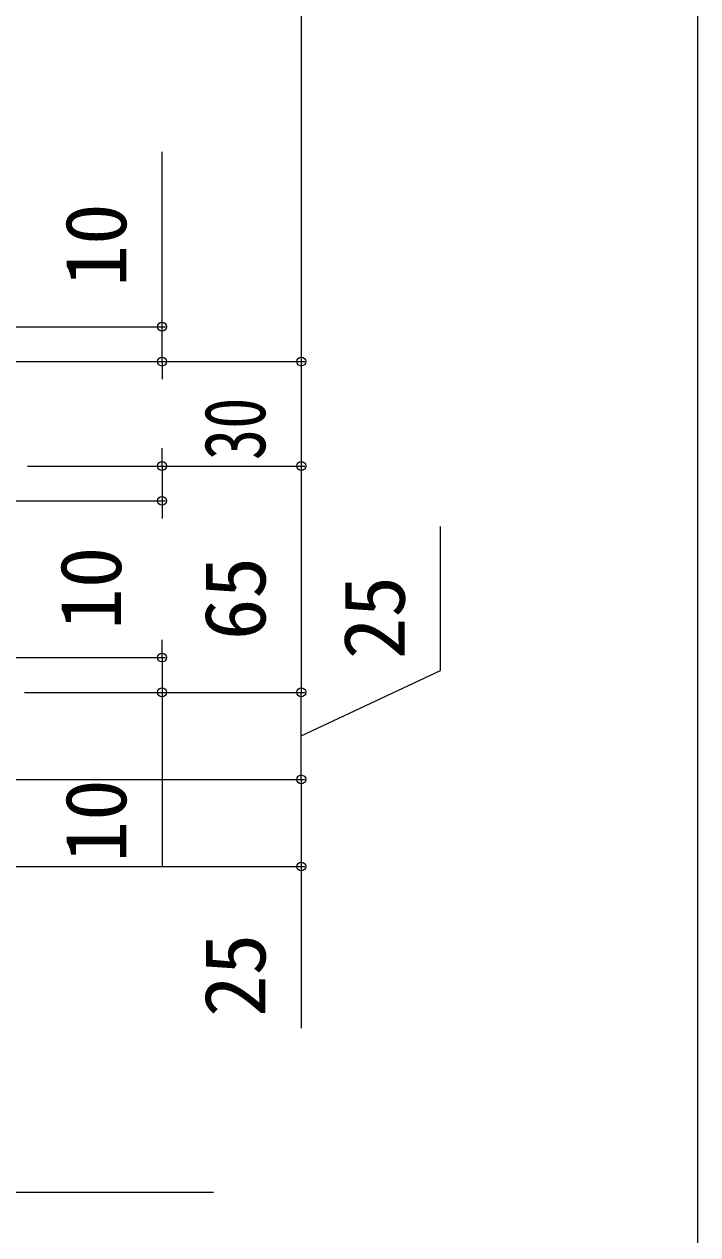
# Model space of a CAD drawing. Units: millimetres, scale not verified. Extents: x -1050 to 1050, y -1565 to 1555.
# Drawn here: x 856.5 to 1050, y 192.3 to 540 of the extents above; entities that cross this region are included whole.
import ezdxf
from ezdxf.enums import TextEntityAlignment as Align

# ---------------------------------------------------------------- set-up
doc = ezdxf.new("R2010")
doc.units = ezdxf.units.MM
doc.header["$LTSCALE"] = 8
for name, color, linetype in [('0-7_YKK_D', 6, 'Continuous'), ('0-8_YKK_ZWAK', 7, 'Continuous'), ('0-9_YSS_K', 3, 'Continuous')]:
    doc.layers.add(name, color=color, linetype=linetype)
doc.styles.add('ＭＳ ゴシック', font='')
doc.styles.get('ＭＳ ゴシック').set_extended_font_data('MS Gothic')

msp = doc.modelspace()

# ---------------------------------------------------------------- linework, layer by layer
at = {"layer": '0-7_YKK_D'}
for p, q in [((936.08, 931.468), (936.08, 443.093)), ((896.08, 453.093), (896.08, 503.293)), ((767.08, 453.093), (897.08, 453.093)), ((896.08, 443.093), (896.08, 453.093)), ((766.771, 443.093), (937.08, 443.093)), ((766.771, 443.093), (937.08, 443.093)), ((766.771, 443.093), (897.08, 443.093)), ((896.08, 443.093), (896.08, 437.993)), ((936.08, 443.093), (936.08, 413.093)), ((896.08, 413.093), (896.08, 418.193)), ((857.38, 413.093), (937.08, 413.093)), ((857.38, 413.093), (937.08, 413.093)), ((857.38, 413.093), (897.08, 413.093)), ((896.08, 413.093), (896.08, 403.093)), ((936.08, 413.093), (936.08, 348.093)), ((766.78, 403.093), (897.08, 403.093)), ((896.08, 403.093), (896.08, 397.993)), ((896.08, 358.093), (896.08, 363.193)), ((766.58, 358.093), (897.08, 358.093)), ((896.08, 358.093), (896.08, 348.093)), ((856.58, 348.093), (937.08, 348.093)), ((856.58, 348.093), (937.08, 348.093)), ((856.58, 348.093), (897.08, 348.093)), ((896.08, 348.093), (896.08, 297.893)), ((936.08, 323.093), (936.08, 348.093)), ((766.78, 323.093), (937.08, 323.093)), ((766.78, 323.093), (937.08, 323.093)), ((757.08, 298.093), (937.08, 298.093))]:
    msp.add_line(p, q, dxfattribs=at)
for points in [[(936.08, 335.593), (976.08, 354.38), (976.08, 395.744)], [(936.08, 323.093), (936.08, 298.093), (936.08, 251.629)]]:
    msp.add_lwpolyline(points, dxfattribs=at)
for centre in [(896.08, 453.093), (896.08, 443.093), (936.08, 443.093), (936.08, 443.093), (896.08, 413.093), (936.08, 413.093), (936.08, 413.093), (896.08, 403.093), (896.08, 358.093), (896.08, 348.093), (936.08, 348.093), (936.08, 348.093), (936.08, 323.093), (936.08, 323.093), (936.08, 298.093)]:
    msp.add_circle(centre, 1.275, dxfattribs=at)
at = {"layer": '0-8_YKK_ZWAK'}
msp.add_lwpolyline([(-1050, -1564.7), (1050, -1564.7), (1050, 1495.3)], dxfattribs=at)
at = {"layer": '0-9_YSS_K'}
msp.add_line((910.871, 204.486), (-291.427, 204.486), dxfattribs=at)

# ---------------------------------------------------------------- texts
at = {"layer": '0-7_YKK_D', "style": 'ＭＳ ゴシック'}
for s, p in [('10', (891.08, 464.611)), ('10', (889.615, 366.032)), ('65', (931.08, 363.07)), ('25', (971.08, 357.608)), ('10', (891.08, 299.211)), ('25', (931.08, 254.856))]:
    msp.add_text(s, height=17.6, rotation=90, dxfattribs=at).set_placement(p, align=Align.BOTTOM_LEFT)
at = {"layer": '0-7_YKK_D', "style": 'ＭＳ ゴシック', "width": 0.75}
msp.add_text('30', height=17.6, rotation=90, dxfattribs=at).set_placement((931.005, 414.797), align=Align.BOTTOM_LEFT)

doc.saveas('drawing.dxf')
